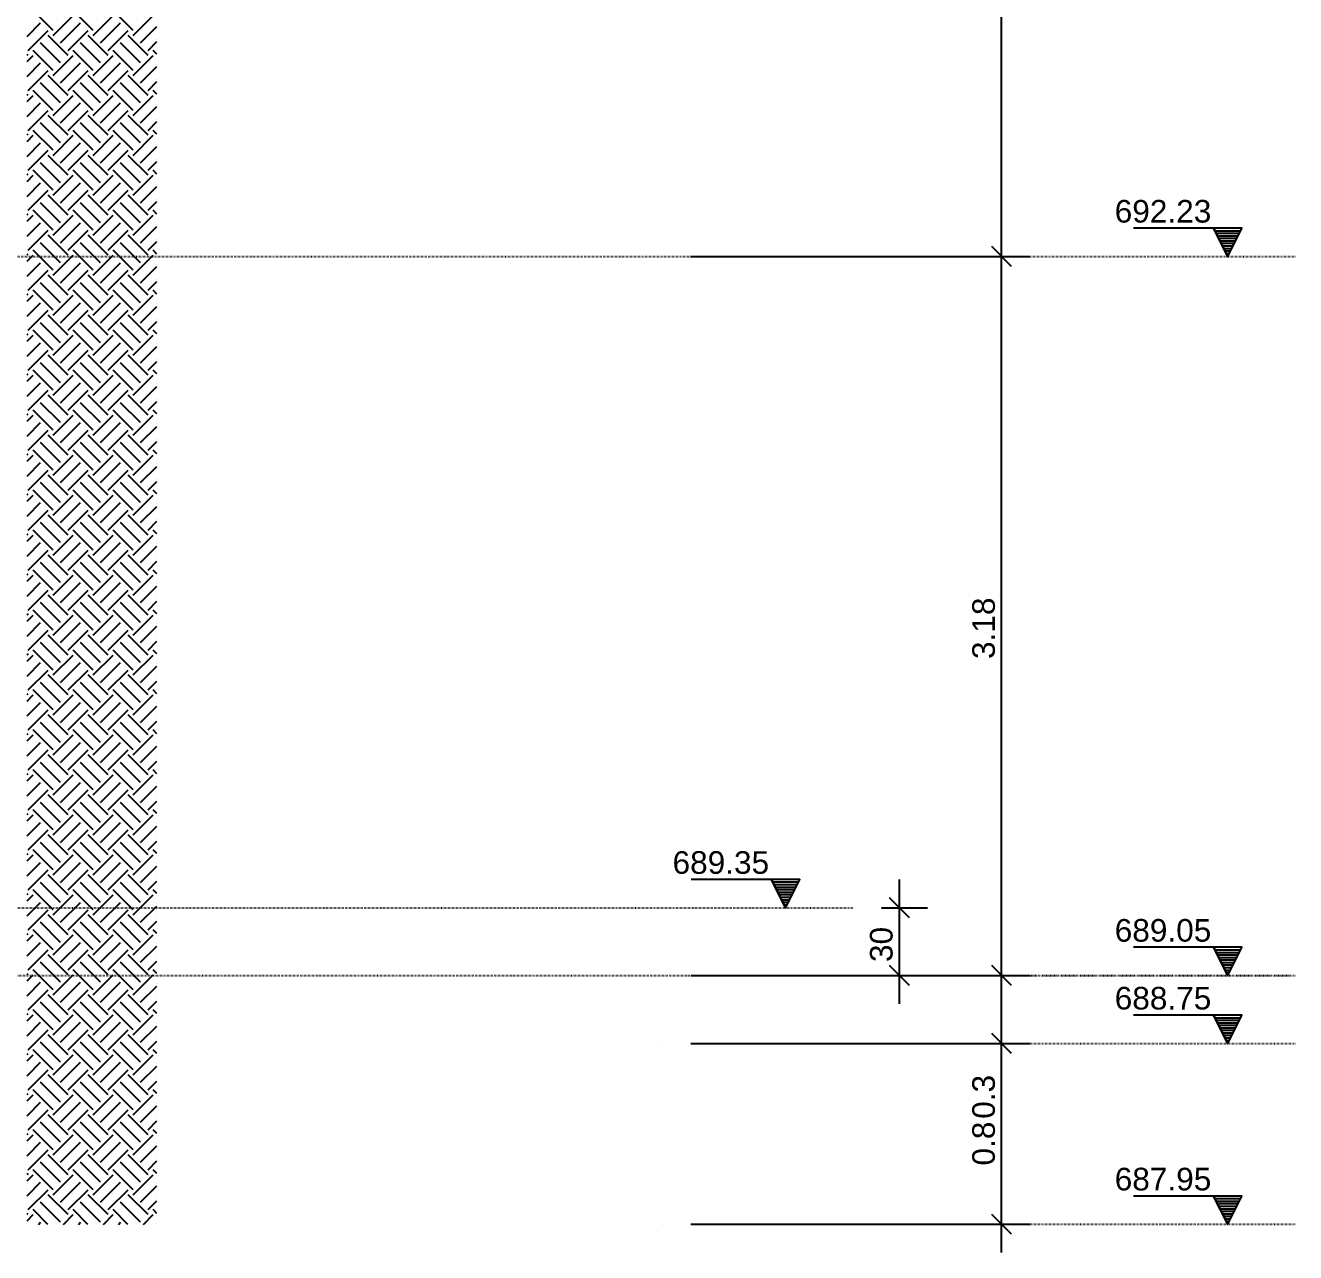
# Model space of a CAD drawing. Extents: x 37185 to 43130, y -8131 to -3926.
# Drawn here: x 42175.4 to 42549.9, y -6343.4 to -5981.6 of the extents above; entities that cross this region are included whole.
import ezdxf

# ---------------------------------------------------------------- set-up
doc = ezdxf.new("R2010")
doc.units = 0
doc.header["$MEASUREMENT"] = 0
doc.linetypes.add('ESTILO_TQS_0002', pattern=[0.4, 0.1, -0.3])
for name, color, linetype in [('36', 253, 'CONTINUOUS'), ('47', 15, 'CONTINUOUS'), ('67', 7, 'CONTINUOUS'), ('75', 9, 'CONTINUOUS'), ('79', 12, 'CONTINUOUS')]:
    doc.layers.add(name, color=color, linetype=linetype)
doc.styles.add('TQS_ARIAL', font='arial.ttf')

msp = doc.modelspace()

# ---------------------------------------------------------------- linework, layer by layer
at = {"layer": '36', "linetype": 'Continuous'}
for p, q in [((42534.05, -6326.7), (42502.05, -6326.7)), ((42529.88, -6335.03), (42525.71, -6326.7)), ((42526.09, -6327.44), (42533.68, -6327.44)), ((42526.46, -6328.19), (42533.3, -6328.19)), ((42526.83, -6328.93), (42532.93, -6328.93)), ((42529.88, -6335.03), (42534.05, -6326.7)), ((42527.2, -6329.67), (42532.56, -6329.67)), ((42527.57, -6330.42), (42532.19, -6330.42)), ((42527.94, -6331.16), (42531.82, -6331.16)), ((42528.31, -6331.9), (42531.45, -6331.9)), ((42528.69, -6332.65), (42531.07, -6332.65)), ((42529.06, -6333.39), (42530.7, -6333.39)), ((42529.43, -6334.13), (42530.33, -6334.13))]:
    msp.add_line(p, q, dxfattribs=at)
at = {"layer": '47', "linetype": 'Continuous'}
for p, q in [((42183.53, -5983.05), (42177.64, -5977.16)), ((42195.32, -5983.05), (42189.43, -5977.16)), ((42207.1, -5983.05), (42201.21, -5977.16)), ((42175.86, -5984.82), (42179.85, -5980.84)), ((42183.53, -5984.52), (42189.43, -5978.63)), ((42185.74, -5986.73), (42191.64, -5980.84)), ((42195.32, -5984.52), (42201.21, -5978.63)), ((42197.53, -5986.73), (42203.42, -5980.84)), ((42207.1, -5984.52), (42213, -5978.63)), ((42176.17, -5988.94), (42182.06, -5983.05)), ((42187.95, -5990.41), (42182.06, -5984.52)), ((42187.95, -5988.94), (42193.85, -5983.05)), ((42199.74, -5990.41), (42193.85, -5984.52)), ((42199.74, -5988.94), (42205.63, -5983.05)), ((42211.52, -5990.41), (42205.63, -5984.52)), ((42209.31, -5986.73), (42214.1, -5981.94)), ((42185.74, -5992.62), (42179.85, -5986.73)), ((42197.53, -5992.62), (42191.64, -5986.73)), ((42209.31, -5992.62), (42203.42, -5986.73)), ((42211.52, -5988.94), (42214.1, -5986.36)), ((42214.1, -5985.63), (42214.1, -5985.63)), ((42175.86, -5989.24), (42175.86, -5989.24)), ((42176.17, -5990.41), (42175.86, -5990.11)), ((42175.86, -5992.19), (42177.64, -5990.41)), ((42183.53, -5994.83), (42177.64, -5988.94)), ((42183.53, -5996.31), (42189.43, -5990.41)), ((42195.32, -5994.83), (42189.43, -5988.94)), ((42195.32, -5996.31), (42201.21, -5990.41)), ((42207.1, -5994.83), (42201.21, -5988.94)), ((42207.1, -5996.31), (42213, -5990.41)), ((42214.1, -5990.05), (42213, -5988.94)), ((42175.86, -5996.61), (42179.85, -5992.62)), ((42176.17, -6000.73), (42182.06, -5994.83)), ((42185.74, -5998.52), (42191.64, -5992.62)), ((42187.95, -6000.73), (42193.85, -5994.83)), ((42197.53, -5998.52), (42203.42, -5992.62)), ((42199.74, -6000.73), (42205.63, -5994.83)), ((42209.31, -5998.52), (42214.1, -5993.73)), ((42214.1, -5992.99), (42214.1, -5992.99)), ((42185.74, -6004.41), (42179.85, -5998.52)), ((42187.95, -6002.2), (42182.06, -5996.31)), ((42197.53, -6004.41), (42191.64, -5998.52)), ((42199.74, -6002.2), (42193.85, -5996.31)), ((42209.31, -6004.41), (42203.42, -5998.52)), ((42211.52, -6002.2), (42205.63, -5996.31)), ((42211.52, -6000.73), (42214.1, -5998.15)), ((42214.1, -5997.41), (42214.1, -5997.41)), ((42175.86, -6001.03), (42175.86, -6001.03)), ((42176.17, -6002.2), (42175.86, -6001.9)), ((42175.86, -6003.98), (42177.64, -6002.2)), ((42183.53, -6006.62), (42177.64, -6000.73)), ((42183.53, -6008.09), (42189.43, -6002.2)), ((42195.32, -6006.62), (42189.43, -6000.73)), ((42195.32, -6008.09), (42201.21, -6002.2)), ((42207.1, -6006.62), (42201.21, -6000.73)), ((42207.1, -6008.09), (42213, -6002.2)), ((42214.1, -6001.83), (42213, -6000.73)), ((42175.86, -6008.39), (42179.85, -6004.41)), ((42176.17, -6012.51), (42182.06, -6006.62)), ((42185.74, -6010.3), (42191.64, -6004.41)), ((42187.95, -6012.51), (42193.85, -6006.62)), ((42197.53, -6010.3), (42203.42, -6004.41)), ((42199.74, -6012.51), (42205.63, -6006.62)), ((42209.31, -6010.3), (42214.1, -6005.51)), ((42214.1, -6004.78), (42214.1, -6004.78)), ((42185.74, -6016.19), (42179.85, -6010.3)), ((42187.95, -6013.98), (42182.06, -6008.09)), ((42197.53, -6016.19), (42191.64, -6010.3)), ((42199.74, -6013.98), (42193.85, -6008.09)), ((42209.31, -6016.19), (42203.42, -6010.3)), ((42211.52, -6013.98), (42205.63, -6008.09)), ((42211.52, -6012.51), (42214.1, -6009.93)), ((42214.1, -6009.2), (42214.1, -6009.2)), ((42175.86, -6012.81), (42175.86, -6012.81)), ((42176.17, -6013.98), (42175.86, -6013.68)), ((42175.86, -6015.76), (42177.64, -6013.98)), ((42183.53, -6018.4), (42177.64, -6012.51)), ((42183.53, -6019.88), (42189.43, -6013.98)), ((42195.32, -6018.4), (42189.43, -6012.51)), ((42195.32, -6019.88), (42201.21, -6013.98)), ((42207.1, -6018.4), (42201.21, -6012.51)), ((42207.1, -6019.88), (42213, -6013.98)), ((42214.1, -6013.62), (42213, -6012.51)), ((42175.86, -6020.18), (42179.85, -6016.19)), ((42176.17, -6024.3), (42182.06, -6018.4)), ((42185.74, -6022.09), (42191.64, -6016.19)), ((42187.95, -6024.3), (42193.85, -6018.4)), ((42197.53, -6022.09), (42203.42, -6016.19)), ((42199.74, -6024.3), (42205.63, -6018.4)), ((42209.31, -6022.09), (42214.1, -6017.3)), ((42214.1, -6016.56), (42214.1, -6016.56)), ((42185.74, -6027.98), (42179.85, -6022.09)), ((42187.95, -6025.77), (42182.06, -6019.88)), ((42197.53, -6027.98), (42191.64, -6022.09)), ((42199.74, -6025.77), (42193.85, -6019.88)), ((42209.31, -6027.98), (42203.42, -6022.09)), ((42211.52, -6025.77), (42205.63, -6019.88)), ((42211.52, -6024.3), (42214.1, -6021.72)), ((42214.1, -6020.98), (42214.1, -6020.98)), ((42175.86, -6024.6), (42175.86, -6024.6)), ((42176.17, -6025.77), (42175.86, -6025.47)), ((42175.86, -6027.55), (42177.64, -6025.77)), ((42183.53, -6030.19), (42177.64, -6024.3)), ((42183.53, -6031.66), (42189.43, -6025.77)), ((42195.32, -6030.19), (42189.43, -6024.3)), ((42195.32, -6031.66), (42201.21, -6025.77)), ((42207.1, -6030.19), (42201.21, -6024.3)), ((42207.1, -6031.66), (42213, -6025.77)), ((42214.1, -6025.4), (42213, -6024.3)), ((42175.86, -6031.97), (42179.85, -6027.98)), ((42185.74, -6033.87), (42191.64, -6027.98)), ((42197.53, -6033.87), (42203.42, -6027.98)), ((42209.31, -6033.87), (42214.1, -6029.08)), ((42214.1, -6028.35), (42214.1, -6028.35)), ((42176.17, -6036.08), (42182.06, -6030.19)), ((42187.95, -6037.55), (42182.06, -6031.66)), ((42187.95, -6036.08), (42193.85, -6030.19)), ((42199.74, -6037.55), (42193.85, -6031.66)), ((42199.74, -6036.08), (42205.63, -6030.19)), ((42211.52, -6037.55), (42205.63, -6031.66)), ((42214.1, -6032.77), (42214.1, -6032.77)), ((42175.86, -6036.38), (42175.86, -6036.38)), ((42183.53, -6041.97), (42177.64, -6036.08)), ((42185.74, -6039.76), (42179.85, -6033.87)), ((42195.32, -6041.97), (42189.43, -6036.08)), ((42197.53, -6039.76), (42191.64, -6033.87)), ((42207.1, -6041.97), (42201.21, -6036.08)), ((42209.31, -6039.76), (42203.42, -6033.87)), ((42211.52, -6036.08), (42214.1, -6033.5)), ((42214.1, -6037.19), (42213, -6036.08)), ((42176.17, -6037.55), (42175.86, -6037.25)), ((42175.86, -6039.33), (42177.64, -6037.55)), ((42175.86, -6043.75), (42179.85, -6039.76)), ((42183.53, -6043.45), (42189.43, -6037.55)), ((42185.74, -6045.66), (42191.64, -6039.76)), ((42195.32, -6043.45), (42201.21, -6037.55)), ((42197.53, -6045.66), (42203.42, -6039.76)), ((42207.1, -6043.45), (42213, -6037.55)), ((42209.31, -6045.66), (42214.1, -6040.87)), ((42214.1, -6040.13), (42214.1, -6040.13)), ((42176.17, -6047.87), (42182.06, -6041.97)), ((42187.95, -6049.34), (42182.06, -6043.45)), ((42187.95, -6047.87), (42193.85, -6041.97)), ((42199.74, -6049.34), (42193.85, -6043.45)), ((42199.74, -6047.87), (42205.63, -6041.97)), ((42211.52, -6049.34), (42205.63, -6043.45)), ((42214.1, -6044.55), (42214.1, -6044.55)), ((42175.86, -6048.17), (42175.86, -6048.17)), ((42183.53, -6053.76), (42177.64, -6047.87)), ((42185.74, -6051.55), (42179.85, -6045.66)), ((42195.32, -6053.76), (42189.43, -6047.87)), ((42197.53, -6051.55), (42191.64, -6045.66)), ((42207.1, -6053.76), (42201.21, -6047.87)), ((42209.31, -6051.55), (42203.42, -6045.66)), ((42211.52, -6047.87), (42214.1, -6045.29)), ((42214.1, -6048.97), (42213, -6047.87)), ((42176.17, -6049.34), (42175.86, -6049.04)), ((42175.86, -6051.12), (42177.64, -6049.34)), ((42175.86, -6055.54), (42179.85, -6051.55)), ((42183.53, -6055.23), (42189.43, -6049.34)), ((42185.74, -6057.44), (42191.64, -6051.55)), ((42195.32, -6055.23), (42201.21, -6049.34)), ((42197.53, -6057.44), (42203.42, -6051.55)), ((42207.1, -6055.23), (42213, -6049.34)), ((42214.1, -6051.92), (42214.1, -6051.92)), ((42176.17, -6059.65), (42182.06, -6053.76)), ((42187.95, -6061.12), (42182.06, -6055.23)), ((42187.95, -6059.65), (42193.85, -6053.76)), ((42199.74, -6061.12), (42193.85, -6055.23)), ((42199.74, -6059.65), (42205.63, -6053.76)), ((42211.52, -6061.12), (42205.63, -6055.23)), ((42209.31, -6057.44), (42214.1, -6052.65)), ((42183.53, -6065.54), (42177.64, -6059.65)), ((42185.74, -6063.33), (42179.85, -6057.44)), ((42195.32, -6065.54), (42189.43, -6059.65)), ((42197.53, -6063.33), (42191.64, -6057.44)), ((42207.1, -6065.54), (42201.21, -6059.65)), ((42209.31, -6063.33), (42203.42, -6057.44)), ((42211.52, -6059.65), (42214.1, -6057.07)), ((42214.1, -6060.76), (42213, -6059.65)), ((42214.1, -6056.34), (42214.1, -6056.34)), ((42175.86, -6059.95), (42175.86, -6059.95)), ((42176.17, -6061.12), (42175.86, -6060.82)), ((42175.86, -6062.9), (42177.64, -6061.12)), ((42175.86, -6067.32), (42179.85, -6063.33)), ((42183.53, -6067.02), (42189.43, -6061.12)), ((42185.74, -6069.23), (42191.64, -6063.33)), ((42195.32, -6067.02), (42201.21, -6061.12)), ((42197.53, -6069.23), (42203.42, -6063.33)), ((42207.1, -6067.02), (42213, -6061.12)), ((42176.17, -6071.44), (42182.06, -6065.54)), ((42187.95, -6072.91), (42182.06, -6067.02)), ((42187.95, -6071.44), (42193.85, -6065.54)), ((42199.74, -6072.91), (42193.85, -6067.02)), ((42199.74, -6071.44), (42205.63, -6065.54)), ((42211.52, -6072.91), (42205.63, -6067.02)), ((42209.31, -6069.23), (42214.1, -6064.44)), ((42214.1, -6063.7), (42214.1, -6063.7)), ((42185.74, -6075.12), (42179.85, -6069.23)), ((42197.53, -6075.12), (42191.64, -6069.23)), ((42209.31, -6075.12), (42203.42, -6069.23)), ((42211.52, -6071.44), (42214.1, -6068.86)), ((42214.1, -6068.12), (42214.1, -6068.12)), ((42175.86, -6071.74), (42175.86, -6071.74)), ((42176.17, -6072.91), (42175.86, -6072.61)), ((42175.86, -6074.69), (42177.64, -6072.91)), ((42183.53, -6077.33), (42177.64, -6071.44)), ((42183.53, -6078.8), (42189.43, -6072.91)), ((42195.32, -6077.33), (42189.43, -6071.44)), ((42195.32, -6078.8), (42201.21, -6072.91)), ((42207.1, -6077.33), (42201.21, -6071.44)), ((42207.1, -6078.8), (42213, -6072.91)), ((42214.1, -6072.54), (42213, -6071.44)), ((42175.86, -6079.11), (42179.85, -6075.12)), ((42176.17, -6083.22), (42182.06, -6077.33)), ((42185.74, -6081.01), (42191.64, -6075.12)), ((42187.95, -6083.22), (42193.85, -6077.33)), ((42197.53, -6081.01), (42203.42, -6075.12)), ((42199.74, -6083.22), (42205.63, -6077.33)), ((42209.31, -6081.01), (42214.1, -6076.22)), ((42214.1, -6075.49), (42214.1, -6075.49)), ((42185.74, -6086.9), (42179.85, -6081.01)), ((42187.95, -6084.69), (42182.06, -6078.8)), ((42197.53, -6086.9), (42191.64, -6081.01)), ((42199.74, -6084.69), (42193.85, -6078.8)), ((42209.31, -6086.9), (42203.42, -6081.01)), ((42211.52, -6084.69), (42205.63, -6078.8)), ((42211.52, -6083.22), (42214.1, -6080.64)), ((42214.1, -6079.91), (42214.1, -6079.91)), ((42175.86, -6083.53), (42175.86, -6083.53)), ((42176.17, -6084.69), (42175.86, -6084.39)), ((42175.86, -6086.47), (42177.64, -6084.69)), ((42183.53, -6089.11), (42177.64, -6083.22)), ((42183.53, -6090.59), (42189.43, -6084.69)), ((42195.32, -6089.11), (42189.43, -6083.22)), ((42195.32, -6090.59), (42201.21, -6084.69)), ((42207.1, -6089.11), (42201.21, -6083.22)), ((42207.1, -6090.59), (42213, -6084.69)), ((42214.1, -6084.33), (42213, -6083.22)), ((42175.86, -6090.89), (42179.85, -6086.9)), ((42176.17, -6095.01), (42182.06, -6089.11)), ((42185.74, -6092.8), (42191.64, -6086.9)), ((42187.95, -6095.01), (42193.85, -6089.11)), ((42197.53, -6092.8), (42203.42, -6086.9)), ((42199.74, -6095.01), (42205.63, -6089.11)), ((42209.31, -6092.8), (42214.1, -6088.01)), ((42214.1, -6087.27), (42214.1, -6087.27)), ((42185.74, -6098.69), (42179.85, -6092.8)), ((42187.95, -6096.48), (42182.06, -6090.59)), ((42197.53, -6098.69), (42191.64, -6092.8)), ((42199.74, -6096.48), (42193.85, -6090.59)), ((42209.31, -6098.69), (42203.42, -6092.8)), ((42211.52, -6096.48), (42205.63, -6090.59)), ((42211.52, -6095.01), (42214.1, -6092.43)), ((42214.1, -6091.69), (42214.1, -6091.69)), ((42175.86, -6095.31), (42175.86, -6095.31)), ((42176.17, -6096.48), (42175.86, -6096.18)), ((42175.86, -6098.26), (42177.64, -6096.48)), ((42183.53, -6100.9), (42177.64, -6095.01)), ((42183.53, -6102.37), (42189.43, -6096.48)), ((42195.32, -6100.9), (42189.43, -6095.01)), ((42195.32, -6102.37), (42201.21, -6096.48)), ((42207.1, -6100.9), (42201.21, -6095.01)), ((42207.1, -6102.37), (42213, -6096.48)), ((42214.1, -6096.11), (42213, -6095.01)), ((42175.86, -6102.68), (42179.85, -6098.69)), ((42185.74, -6104.58), (42191.64, -6098.69)), ((42197.53, -6104.58), (42203.42, -6098.69)), ((42209.31, -6104.58), (42214.1, -6099.79)), ((42214.1, -6099.06), (42214.1, -6099.06)), ((42176.17, -6106.79), (42182.06, -6100.9)), ((42185.74, -6110.47), (42179.85, -6104.58)), ((42187.95, -6108.26), (42182.06, -6102.37)), ((42187.95, -6106.79), (42193.85, -6100.9)), ((42197.53, -6110.47), (42191.64, -6104.58)), ((42199.74, -6108.26), (42193.85, -6102.37)), ((42199.74, -6106.79), (42205.63, -6100.9)), ((42209.31, -6110.47), (42203.42, -6104.58)), ((42211.52, -6108.26), (42205.63, -6102.37)), ((42211.52, -6106.79), (42214.1, -6104.21)), ((42214.1, -6103.48), (42214.1, -6103.48)), ((42175.86, -6107.1), (42175.86, -6107.1)), ((42176.17, -6108.26), (42175.86, -6107.96)), ((42175.86, -6110.04), (42177.64, -6108.26)), ((42183.53, -6112.68), (42177.64, -6106.79)), ((42183.53, -6114.16), (42189.43, -6108.26)), ((42195.32, -6112.68), (42189.43, -6106.79)), ((42195.32, -6114.16), (42201.21, -6108.26)), ((42207.1, -6112.68), (42201.21, -6106.79)), ((42207.1, -6114.16), (42213, -6108.26)), ((42214.1, -6107.9), (42213, -6106.79)), ((42175.86, -6114.46), (42179.85, -6110.47)), ((42185.74, -6116.37), (42191.64, -6110.47)), ((42197.53, -6116.37), (42203.42, -6110.47)), ((42209.31, -6116.37), (42214.1, -6111.58)), ((42214.1, -6110.84), (42214.1, -6110.84)), ((42176.17, -6118.58), (42182.06, -6112.68)), ((42187.95, -6120.05), (42182.06, -6114.16)), ((42187.95, -6118.58), (42193.85, -6112.68)), ((42199.74, -6120.05), (42193.85, -6114.16)), ((42199.74, -6118.58), (42205.63, -6112.68)), ((42211.52, -6120.05), (42205.63, -6114.16)), ((42214.1, -6115.26), (42214.1, -6115.26)), ((42175.86, -6118.88), (42175.86, -6118.88)), ((42183.53, -6124.47), (42177.64, -6118.58)), ((42185.74, -6122.26), (42179.85, -6116.37)), ((42195.32, -6124.47), (42189.43, -6118.58)), ((42197.53, -6122.26), (42191.64, -6116.37)), ((42207.1, -6124.47), (42201.21, -6118.58)), ((42209.31, -6122.26), (42203.42, -6116.37)), ((42211.52, -6118.58), (42214.1, -6116)), ((42214.1, -6119.68), (42213, -6118.58)), ((42176.17, -6120.05), (42175.86, -6119.75)), ((42175.86, -6121.83), (42177.64, -6120.05)), ((42175.86, -6126.25), (42179.85, -6122.26)), ((42183.53, -6125.94), (42189.43, -6120.05)), ((42185.74, -6128.15), (42191.64, -6122.26)), ((42195.32, -6125.94), (42201.21, -6120.05)), ((42197.53, -6128.15), (42203.42, -6122.26)), ((42207.1, -6125.94), (42213, -6120.05)), ((42214.1, -6122.63), (42214.1, -6122.63)), ((42176.17, -6130.36), (42182.06, -6124.47)), ((42187.95, -6131.84), (42182.06, -6125.94)), ((42187.95, -6130.36), (42193.85, -6124.47)), ((42199.74, -6131.84), (42193.85, -6125.94)), ((42199.74, -6130.36), (42205.63, -6124.47)), ((42211.52, -6131.84), (42205.63, -6125.94)), ((42209.31, -6128.15), (42214.1, -6123.36)), ((42214.1, -6127.05), (42214.1, -6127.05)), ((42175.86, -6130.67), (42175.86, -6130.67)), ((42183.53, -6136.25), (42177.64, -6130.36)), ((42185.74, -6134.04), (42179.85, -6128.15)), ((42195.32, -6136.25), (42189.43, -6130.36)), ((42197.53, -6134.04), (42191.64, -6128.15)), ((42207.1, -6136.25), (42201.21, -6130.36)), ((42209.31, -6134.04), (42203.42, -6128.15)), ((42211.52, -6130.36), (42214.1, -6127.78)), ((42214.1, -6131.47), (42213, -6130.36)), ((42176.17, -6131.84), (42175.86, -6131.53)), ((42175.86, -6133.61), (42177.64, -6131.84)), ((42175.86, -6138.03), (42179.85, -6134.04)), ((42183.53, -6137.73), (42189.43, -6131.84)), ((42185.74, -6139.94), (42191.64, -6134.04)), ((42195.32, -6137.73), (42201.21, -6131.84)), ((42197.53, -6139.94), (42203.42, -6134.04)), ((42207.1, -6137.73), (42213, -6131.84)), ((42214.1, -6134.41), (42214.1, -6134.41)), ((42176.17, -6142.15), (42182.06, -6136.25)), ((42187.95, -6143.62), (42182.06, -6137.73)), ((42187.95, -6142.15), (42193.85, -6136.25)), ((42199.74, -6143.62), (42193.85, -6137.73)), ((42199.74, -6142.15), (42205.63, -6136.25)), ((42211.52, -6143.62), (42205.63, -6137.73)), ((42209.31, -6139.94), (42214.1, -6135.15)), ((42185.74, -6145.83), (42179.85, -6139.94)), ((42197.53, -6145.83), (42191.64, -6139.94)), ((42209.31, -6145.83), (42203.42, -6139.94)), ((42211.52, -6142.15), (42214.1, -6139.57)), ((42214.1, -6138.83), (42214.1, -6138.83)), ((42175.86, -6142.45), (42175.86, -6142.45)), ((42176.17, -6143.62), (42175.86, -6143.32)), ((42175.86, -6145.4), (42177.64, -6143.62)), ((42183.53, -6148.04), (42177.64, -6142.15)), ((42183.53, -6149.51), (42189.43, -6143.62)), ((42195.32, -6148.04), (42189.43, -6142.15)), ((42195.32, -6149.51), (42201.21, -6143.62)), ((42207.1, -6148.04), (42201.21, -6142.15)), ((42207.1, -6149.51), (42213, -6143.62)), ((42214.1, -6143.25), (42213, -6142.15)), ((42175.86, -6149.82), (42179.85, -6145.83)), ((42176.17, -6153.93), (42182.06, -6148.04)), ((42187.95, -6155.41), (42182.06, -6149.51)), ((42185.74, -6151.72), (42191.64, -6145.83)), ((42187.95, -6153.93), (42193.85, -6148.04)), ((42199.74, -6155.41), (42193.85, -6149.51)), ((42197.53, -6151.72), (42203.42, -6145.83)), ((42199.74, -6153.93), (42205.63, -6148.04)), ((42211.52, -6155.41), (42205.63, -6149.51)), ((42209.31, -6151.72), (42214.1, -6146.93)), ((42214.1, -6146.2), (42214.1, -6146.2)), ((42185.74, -6157.61), (42179.85, -6151.72)), ((42197.53, -6157.61), (42191.64, -6151.72)), ((42209.31, -6157.61), (42203.42, -6151.72)), ((42211.52, -6153.93), (42214.1, -6151.35)), ((42214.1, -6150.62), (42214.1, -6150.62)), ((42175.86, -6154.24), (42175.86, -6154.24)), ((42176.17, -6155.41), (42175.86, -6155.1)), ((42175.86, -6157.18), (42177.64, -6155.41)), ((42183.53, -6159.82), (42177.64, -6153.93)), ((42183.53, -6161.3), (42189.43, -6155.41)), ((42195.32, -6159.82), (42189.43, -6153.93)), ((42195.32, -6161.3), (42201.21, -6155.41)), ((42207.1, -6159.82), (42201.21, -6153.93)), ((42207.1, -6161.3), (42213, -6155.41)), ((42214.1, -6155.04), (42213, -6153.93)), ((42175.86, -6161.6), (42179.85, -6157.61)), ((42176.17, -6165.72), (42182.06, -6159.82)), ((42185.74, -6163.51), (42191.64, -6157.61)), ((42187.95, -6165.72), (42193.85, -6159.82)), ((42197.53, -6163.51), (42203.42, -6157.61)), ((42199.74, -6165.72), (42205.63, -6159.82)), ((42209.31, -6163.51), (42214.1, -6158.72)), ((42214.1, -6157.98), (42214.1, -6157.98)), ((42185.74, -6169.4), (42179.85, -6163.51)), ((42187.95, -6167.19), (42182.06, -6161.3)), ((42197.53, -6169.4), (42191.64, -6163.51)), ((42199.74, -6167.19), (42193.85, -6161.3)), ((42209.31, -6169.4), (42203.42, -6163.51)), ((42211.52, -6167.19), (42205.63, -6161.3)), ((42211.52, -6165.72), (42214.1, -6163.14)), ((42214.1, -6162.4), (42214.1, -6162.4)), ((42175.86, -6166.02), (42175.86, -6166.02)), ((42176.17, -6167.19), (42175.86, -6166.89)), ((42175.86, -6168.97), (42177.64, -6167.19)), ((42183.53, -6171.61), (42177.64, -6165.72)), ((42183.53, -6173.08), (42189.43, -6167.19)), ((42195.32, -6171.61), (42189.43, -6165.72)), ((42195.32, -6173.08), (42201.21, -6167.19)), ((42207.1, -6171.61), (42201.21, -6165.72)), ((42207.1, -6173.08), (42213, -6167.19)), ((42214.1, -6166.82), (42213, -6165.72)), ((42175.86, -6173.39), (42179.85, -6169.4)), ((42176.17, -6177.5), (42182.06, -6171.61)), ((42185.74, -6175.29), (42191.64, -6169.4)), ((42187.95, -6177.5), (42193.85, -6171.61)), ((42197.53, -6175.29), (42203.42, -6169.4)), ((42199.74, -6177.5), (42205.63, -6171.61)), ((42209.31, -6175.29), (42214.1, -6170.5)), ((42214.1, -6169.77), (42214.1, -6169.77)), ((42185.74, -6181.19), (42179.85, -6175.29)), ((42187.95, -6178.98), (42182.06, -6173.08)), ((42197.53, -6181.19), (42191.64, -6175.29)), ((42199.74, -6178.98), (42193.85, -6173.08)), ((42209.31, -6181.19), (42203.42, -6175.29)), ((42211.52, -6178.98), (42205.63, -6173.08)), ((42211.52, -6177.5), (42214.1, -6174.92)), ((42214.1, -6174.19), (42214.1, -6174.19)), ((42175.86, -6177.81), (42175.86, -6177.81)), ((42176.17, -6178.98), (42175.86, -6178.67)), ((42175.86, -6180.75), (42177.64, -6178.98)), ((42183.53, -6183.39), (42177.64, -6177.5)), ((42183.53, -6184.87), (42189.43, -6178.98)), ((42195.32, -6183.39), (42189.43, -6177.5)), ((42195.32, -6184.87), (42201.21, -6178.98)), ((42207.1, -6183.39), (42201.21, -6177.5)), ((42207.1, -6184.87), (42213, -6178.98)), ((42214.1, -6178.61), (42213, -6177.5)), ((42175.86, -6185.17), (42179.85, -6181.19)), ((42185.74, -6187.08), (42191.64, -6181.19)), ((42197.53, -6187.08), (42203.42, -6181.19)), ((42209.31, -6187.08), (42214.1, -6182.29)), ((42214.1, -6181.55), (42214.1, -6181.55)), ((42176.17, -6189.29), (42182.06, -6183.39)), ((42187.95, -6190.76), (42182.06, -6184.87)), ((42187.95, -6189.29), (42193.85, -6183.39)), ((42199.74, -6190.76), (42193.85, -6184.87)), ((42199.74, -6189.29), (42205.63, -6183.39)), ((42211.52, -6190.76), (42205.63, -6184.87)), ((42211.52, -6189.29), (42214.1, -6186.71)), ((42214.1, -6185.97), (42214.1, -6185.97)), ((42175.86, -6189.59), (42175.86, -6189.59)), ((42176.17, -6190.76), (42175.86, -6190.46)), ((42175.86, -6192.54), (42177.64, -6190.76)), ((42183.53, -6195.18), (42177.64, -6189.29)), ((42185.74, -6192.97), (42179.85, -6187.08)), ((42183.53, -6196.65), (42189.43, -6190.76)), ((42195.32, -6195.18), (42189.43, -6189.29)), ((42197.53, -6192.97), (42191.64, -6187.08)), ((42195.32, -6196.65), (42201.21, -6190.76)), ((42207.1, -6195.18), (42201.21, -6189.29)), ((42209.31, -6192.97), (42203.42, -6187.08)), ((42207.1, -6196.65), (42213, -6190.76)), ((42214.1, -6190.39), (42213, -6189.29)), ((42175.86, -6196.96), (42179.85, -6192.97)), ((42185.74, -6198.86), (42191.64, -6192.97)), ((42197.53, -6198.86), (42203.42, -6192.97)), ((42209.31, -6198.86), (42214.1, -6194.07)), ((42214.1, -6193.34), (42214.1, -6193.34)), ((42176.17, -6201.07), (42182.06, -6195.18)), ((42187.95, -6202.55), (42182.06, -6196.65)), ((42187.95, -6201.07), (42193.85, -6195.18)), ((42199.74, -6202.55), (42193.85, -6196.65)), ((42199.74, -6201.07), (42205.63, -6195.18)), ((42211.52, -6202.55), (42205.63, -6196.65)), ((42214.1, -6197.76), (42214.1, -6197.76)), ((42175.86, -6201.38), (42175.86, -6201.38)), ((42183.53, -6206.97), (42177.64, -6201.07)), ((42185.74, -6204.76), (42179.85, -6198.86)), ((42195.32, -6206.97), (42189.43, -6201.07)), ((42197.53, -6204.76), (42191.64, -6198.86)), ((42207.1, -6206.97), (42201.21, -6201.07)), ((42209.31, -6204.76), (42203.42, -6198.86)), ((42211.52, -6201.07), (42214.1, -6198.49)), ((42214.1, -6202.18), (42213, -6201.07)), ((42176.17, -6202.55), (42175.86, -6202.24)), ((42175.86, -6204.32), (42177.64, -6202.55)), ((42175.86, -6208.74), (42179.85, -6204.76)), ((42183.53, -6208.44), (42189.43, -6202.55)), ((42185.74, -6210.65), (42191.64, -6204.76)), ((42195.32, -6208.44), (42201.21, -6202.55)), ((42197.53, -6210.65), (42203.42, -6204.76)), ((42207.1, -6208.44), (42213, -6202.55)), ((42214.1, -6205.12), (42214.1, -6205.12)), ((42176.17, -6212.86), (42182.06, -6206.97)), ((42187.95, -6214.33), (42182.06, -6208.44)), ((42187.95, -6212.86), (42193.85, -6206.97)), ((42199.74, -6214.33), (42193.85, -6208.44)), ((42199.74, -6212.86), (42205.63, -6206.97)), ((42211.52, -6214.33), (42205.63, -6208.44)), ((42209.31, -6210.65), (42214.1, -6205.86)), ((42175.86, -6213.16), (42175.86, -6213.16)), ((42183.53, -6218.75), (42177.64, -6212.86)), ((42185.74, -6216.54), (42179.85, -6210.65)), ((42195.32, -6218.75), (42189.43, -6212.86)), ((42197.53, -6216.54), (42191.64, -6210.65)), ((42207.1, -6218.75), (42201.21, -6212.86)), ((42209.31, -6216.54), (42203.42, -6210.65)), ((42211.52, -6212.86), (42214.1, -6210.28)), ((42214.1, -6213.96), (42213, -6212.86)), ((42214.1, -6209.54), (42214.1, -6209.54)), ((42176.17, -6214.33), (42175.86, -6214.03)), ((42175.86, -6216.11), (42177.64, -6214.33)), ((42175.86, -6220.53), (42179.85, -6216.54)), ((42183.53, -6220.22), (42189.43, -6214.33)), ((42185.74, -6222.43), (42191.64, -6216.54)), ((42195.32, -6220.22), (42201.21, -6214.33)), ((42197.53, -6222.43), (42203.42, -6216.54)), ((42207.1, -6220.22), (42213, -6214.33)), ((42214.1, -6216.91), (42214.1, -6216.91)), ((42176.17, -6224.64), (42182.06, -6218.75)), ((42187.95, -6226.12), (42182.06, -6220.22)), ((42187.95, -6224.64), (42193.85, -6218.75)), ((42199.74, -6226.12), (42193.85, -6220.22)), ((42199.74, -6224.64), (42205.63, -6218.75)), ((42211.52, -6226.12), (42205.63, -6220.22)), ((42209.31, -6222.43), (42214.1, -6217.65)), ((42185.74, -6228.33), (42179.85, -6222.43)), ((42197.53, -6228.33), (42191.64, -6222.43)), ((42209.31, -6228.33), (42203.42, -6222.43)), ((42211.52, -6224.64), (42214.1, -6222.06)), ((42214.1, -6221.33), (42214.1, -6221.33)), ((42175.86, -6224.95), (42175.86, -6224.95)), ((42176.17, -6226.12), (42175.86, -6225.81)), ((42175.86, -6227.89), (42177.64, -6226.12)), ((42183.53, -6230.54), (42177.64, -6224.64)), ((42183.53, -6232.01), (42189.43, -6226.12)), ((42195.32, -6230.54), (42189.43, -6224.64)), ((42195.32, -6232.01), (42201.21, -6226.12)), ((42207.1, -6230.54), (42201.21, -6224.64)), ((42207.1, -6232.01), (42213, -6226.12)), ((42214.1, -6225.75), (42213, -6224.64)), ((42175.86, -6232.31), (42179.85, -6228.33)), ((42176.17, -6236.43), (42182.06, -6230.54)), ((42185.74, -6234.22), (42191.64, -6228.33)), ((42187.95, -6236.43), (42193.85, -6230.54)), ((42197.53, -6234.22), (42203.42, -6228.33)), ((42199.74, -6236.43), (42205.63, -6230.54)), ((42209.31, -6234.22), (42214.1, -6229.43)), ((42214.1, -6228.69), (42214.1, -6228.69)), ((42185.74, -6240.11), (42179.85, -6234.22)), ((42187.95, -6237.9), (42182.06, -6232.01)), ((42197.53, -6240.11), (42191.64, -6234.22)), ((42199.74, -6237.9), (42193.85, -6232.01)), ((42209.31, -6240.11), (42203.42, -6234.22)), ((42211.52, -6237.9), (42205.63, -6232.01)), ((42211.52, -6236.43), (42214.1, -6233.85)), ((42214.1, -6233.11), (42214.1, -6233.11)), ((42175.86, -6236.73), (42175.86, -6236.73)), ((42176.17, -6237.9), (42175.86, -6237.6)), ((42175.86, -6239.68), (42177.64, -6237.9)), ((42183.53, -6242.32), (42177.64, -6236.43)), ((42183.53, -6243.79), (42189.43, -6237.9)), ((42195.32, -6242.32), (42189.43, -6236.43)), ((42195.32, -6243.79), (42201.21, -6237.9)), ((42207.1, -6242.32), (42201.21, -6236.43)), ((42207.1, -6243.79), (42213, -6237.9)), ((42214.1, -6237.53), (42213, -6236.43)), ((42175.86, -6244.1), (42179.85, -6240.11)), ((42176.17, -6248.21), (42182.06, -6242.32)), ((42185.74, -6246), (42191.64, -6240.11)), ((42187.95, -6248.21), (42193.85, -6242.32)), ((42197.53, -6246), (42203.42, -6240.11)), ((42199.74, -6248.21), (42205.63, -6242.32)), ((42209.31, -6246), (42214.1, -6241.22)), ((42214.1, -6240.48), (42214.1, -6240.48)), ((42185.74, -6251.9), (42179.85, -6246)), ((42187.95, -6249.69), (42182.06, -6243.79)), ((42197.53, -6251.9), (42191.64, -6246)), ((42199.74, -6249.69), (42193.85, -6243.79)), ((42209.31, -6251.9), (42203.42, -6246)), ((42211.52, -6249.69), (42205.63, -6243.79)), ((42211.52, -6248.21), (42214.1, -6245.63)), ((42214.1, -6244.9), (42214.1, -6244.9)), ((42175.86, -6248.52), (42175.86, -6248.52)), ((42176.17, -6249.69), (42175.86, -6249.38)), ((42175.86, -6251.46), (42177.64, -6249.69)), ((42183.53, -6254.11), (42177.64, -6248.21)), ((42183.53, -6255.58), (42189.43, -6249.69)), ((42195.32, -6254.11), (42189.43, -6248.21)), ((42195.32, -6255.58), (42201.21, -6249.69)), ((42207.1, -6254.11), (42201.21, -6248.21)), ((42207.1, -6255.58), (42213, -6249.69)), ((42214.1, -6249.32), (42213, -6248.21)), ((42175.86, -6255.88), (42179.85, -6251.9)), ((42176.17, -6260), (42182.06, -6254.11)), ((42185.74, -6257.79), (42191.64, -6251.9)), ((42187.95, -6260), (42193.85, -6254.11)), ((42197.53, -6257.79), (42203.42, -6251.9)), ((42199.74, -6260), (42205.63, -6254.11)), ((42209.31, -6257.79), (42214.1, -6253)), ((42214.1, -6252.26), (42214.1, -6252.26)), ((42185.74, -6263.68), (42179.85, -6257.79)), ((42187.95, -6261.47), (42182.06, -6255.58)), ((42197.53, -6263.68), (42191.64, -6257.79)), ((42199.74, -6261.47), (42193.85, -6255.58)), ((42209.31, -6263.68), (42203.42, -6257.79)), ((42211.52, -6261.47), (42205.63, -6255.58)), ((42211.52, -6260), (42214.1, -6257.42)), ((42214.1, -6256.68), (42214.1, -6256.68)), ((42175.86, -6260.3), (42175.86, -6260.3)), ((42176.17, -6261.47), (42175.86, -6261.17)), ((42175.86, -6263.25), (42177.64, -6261.47)), ((42183.53, -6265.89), (42177.64, -6260)), ((42183.53, -6267.36), (42189.43, -6261.47)), ((42195.32, -6265.89), (42189.43, -6260)), ((42195.32, -6267.36), (42201.21, -6261.47)), ((42207.1, -6265.89), (42201.21, -6260)), ((42207.1, -6267.36), (42213, -6261.47)), ((42214.1, -6261.1), (42213, -6260)), ((42175.86, -6267.67), (42179.85, -6263.68)), ((42185.74, -6269.57), (42191.64, -6263.68)), ((42197.53, -6269.57), (42203.42, -6263.68)), ((42209.31, -6269.57), (42214.1, -6264.79)), ((42214.1, -6264.05), (42214.1, -6264.05)), ((42176.17, -6271.78), (42182.06, -6265.89)), ((42187.95, -6273.26), (42182.06, -6267.36)), ((42187.95, -6271.78), (42193.85, -6265.89)), ((42199.74, -6273.26), (42193.85, -6267.36)), ((42199.74, -6271.78), (42205.63, -6265.89)), ((42211.52, -6273.26), (42205.63, -6267.36)), ((42211.52, -6271.78), (42214.1, -6269.2)), ((42214.1, -6268.47), (42214.1, -6268.47)), ((42175.86, -6272.09), (42175.86, -6272.09)), ((42176.17, -6273.26), (42175.86, -6272.95)), ((42183.53, -6277.68), (42177.64, -6271.78)), ((42185.74, -6275.47), (42179.85, -6269.57)), ((42195.32, -6277.68), (42189.43, -6271.78)), ((42197.53, -6275.47), (42191.64, -6269.57)), ((42207.1, -6277.68), (42201.21, -6271.78)), ((42209.31, -6275.47), (42203.42, -6269.57)), ((42214.1, -6272.89), (42213, -6271.78)), ((42175.86, -6275.03), (42177.64, -6273.26)), ((42175.86, -6279.45), (42179.85, -6275.47)), ((42183.53, -6279.15), (42189.43, -6273.26)), ((42185.74, -6281.36), (42191.64, -6275.47)), ((42195.32, -6279.15), (42201.21, -6273.26)), ((42197.53, -6281.36), (42203.42, -6275.47)), ((42207.1, -6279.15), (42213, -6273.26)), ((42209.31, -6281.36), (42214.1, -6276.57)), ((42214.1, -6275.83), (42214.1, -6275.83)), ((42176.17, -6283.57), (42182.06, -6277.68)), ((42187.95, -6285.04), (42182.06, -6279.15)), ((42187.95, -6283.57), (42193.85, -6277.68)), ((42199.74, -6285.04), (42193.85, -6279.15)), ((42199.74, -6283.57), (42205.63, -6277.68)), ((42211.52, -6285.04), (42205.63, -6279.15)), ((42214.1, -6280.25), (42214.1, -6280.25)), ((42175.86, -6283.87), (42175.86, -6283.87)), ((42183.53, -6289.46), (42177.64, -6283.57)), ((42185.74, -6287.25), (42179.85, -6281.36)), ((42195.32, -6289.46), (42189.43, -6283.57)), ((42197.53, -6287.25), (42191.64, -6281.36)), ((42207.1, -6289.46), (42201.21, -6283.57)), ((42209.31, -6287.25), (42203.42, -6281.36)), ((42211.52, -6283.57), (42214.1, -6280.99)), ((42214.1, -6284.67), (42213, -6283.57)), ((42176.17, -6285.04), (42175.86, -6284.74)), ((42175.86, -6286.82), (42177.64, -6285.04)), ((42175.86, -6291.24), (42179.85, -6287.25)), ((42183.53, -6290.93), (42189.43, -6285.04)), ((42185.74, -6293.14), (42191.64, -6287.25)), ((42195.32, -6290.93), (42201.21, -6285.04)), ((42197.53, -6293.14), (42203.42, -6287.25)), ((42207.1, -6290.93), (42213, -6285.04)), ((42214.1, -6287.62), (42214.1, -6287.62)), ((42176.17, -6295.35), (42182.06, -6289.46)), ((42187.95, -6296.83), (42182.06, -6290.93)), ((42187.95, -6295.35), (42193.85, -6289.46)), ((42199.74, -6296.83), (42193.85, -6290.93)), ((42199.74, -6295.35), (42205.63, -6289.46)), ((42211.52, -6296.83), (42205.63, -6290.93)), ((42209.31, -6293.14), (42214.1, -6288.36)), ((42183.53, -6301.25), (42177.64, -6295.35)), ((42185.74, -6299.04), (42179.85, -6293.14)), ((42195.32, -6301.25), (42189.43, -6295.35)), ((42197.53, -6299.04), (42191.64, -6293.14)), ((42207.1, -6301.25), (42201.21, -6295.35)), ((42209.31, -6299.04), (42203.42, -6293.14)), ((42211.52, -6295.35), (42214.1, -6292.78)), ((42214.1, -6296.46), (42213, -6295.35)), ((42214.1, -6292.04), (42214.1, -6292.04)), ((42175.86, -6295.66), (42175.86, -6295.66)), ((42176.17, -6296.83), (42175.86, -6296.52)), ((42175.86, -6298.6), (42177.64, -6296.83)), ((42175.86, -6303.02), (42179.85, -6299.04)), ((42183.53, -6302.72), (42189.43, -6296.83)), ((42185.74, -6304.93), (42191.64, -6299.04)), ((42195.32, -6302.72), (42201.21, -6296.83)), ((42197.53, -6304.93), (42203.42, -6299.04)), ((42207.1, -6302.72), (42213, -6296.83)), ((42176.17, -6307.14), (42182.06, -6301.25)), ((42187.95, -6308.61), (42182.06, -6302.72)), ((42187.95, -6307.14), (42193.85, -6301.25)), ((42199.74, -6308.61), (42193.85, -6302.72)), ((42199.74, -6307.14), (42205.63, -6301.25)), ((42211.52, -6308.61), (42205.63, -6302.72)), ((42209.31, -6304.93), (42214.1, -6300.14)), ((42214.1, -6299.4), (42214.1, -6299.4)), ((42185.74, -6310.82), (42179.85, -6304.93)), ((42197.53, -6310.82), (42191.64, -6304.93)), ((42209.31, -6310.82), (42203.42, -6304.93)), ((42211.52, -6307.14), (42214.1, -6304.56)), ((42214.1, -6303.82), (42214.1, -6303.82)), ((42175.86, -6307.44), (42175.86, -6307.44)), ((42176.17, -6308.61), (42175.86, -6308.31)), ((42175.86, -6310.39), (42177.64, -6308.61)), ((42183.53, -6313.03), (42177.64, -6307.14)), ((42183.53, -6314.5), (42189.43, -6308.61)), ((42195.32, -6313.03), (42189.43, -6307.14)), ((42195.32, -6314.5), (42201.21, -6308.61)), ((42207.1, -6313.03), (42201.21, -6307.14)), ((42207.1, -6314.5), (42213, -6308.61)), ((42214.1, -6308.24), (42213, -6307.14)), ((42175.86, -6314.81), (42179.85, -6310.82)), ((42176.17, -6318.92), (42182.06, -6313.03)), ((42185.74, -6316.71), (42191.64, -6310.82)), ((42187.95, -6318.92), (42193.85, -6313.03)), ((42197.53, -6316.71), (42203.42, -6310.82)), ((42199.74, -6318.92), (42205.63, -6313.03)), ((42209.31, -6316.71), (42214.1, -6311.93)), ((42214.1, -6311.19), (42214.1, -6311.19)), ((42185.74, -6322.61), (42179.85, -6316.71)), ((42187.95, -6320.4), (42182.06, -6314.5)), ((42197.53, -6322.61), (42191.64, -6316.71)), ((42199.74, -6320.4), (42193.85, -6314.5)), ((42209.31, -6322.61), (42203.42, -6316.71)), ((42211.52, -6320.4), (42205.63, -6314.5)), ((42211.52, -6318.92), (42214.1, -6316.35)), ((42214.1, -6315.61), (42214.1, -6315.61)), ((42175.86, -6319.23), (42175.86, -6319.23)), ((42176.17, -6320.4), (42175.86, -6320.09)), ((42175.86, -6322.17), (42177.64, -6320.4)), ((42183.53, -6324.82), (42177.64, -6318.92)), ((42183.53, -6326.29), (42189.43, -6320.4)), ((42195.32, -6324.82), (42189.43, -6318.92)), ((42195.32, -6326.29), (42201.21, -6320.4)), ((42207.1, -6324.82), (42201.21, -6318.92)), ((42207.1, -6326.29), (42213, -6320.4)), ((42214.1, -6320.03), (42213, -6318.92)), ((42175.86, -6326.59), (42179.85, -6322.61)), ((42176.17, -6330.71), (42182.06, -6324.82)), ((42185.74, -6328.5), (42191.64, -6322.61)), ((42187.95, -6330.71), (42193.85, -6324.82)), ((42197.53, -6328.5), (42203.42, -6322.61)), ((42199.74, -6330.71), (42205.63, -6324.82)), ((42209.31, -6328.5), (42214.1, -6323.71)), ((42214.1, -6322.98), (42214.1, -6322.98)), ((42185.74, -6334.39), (42179.85, -6328.5)), ((42187.95, -6332.18), (42182.06, -6326.29)), ((42197.53, -6334.39), (42191.64, -6328.5)), ((42199.74, -6332.18), (42193.85, -6326.29)), ((42209.31, -6334.39), (42203.42, -6328.5)), ((42211.52, -6332.18), (42205.63, -6326.29)), ((42211.52, -6330.71), (42214.1, -6328.13)), ((42214.1, -6327.39), (42214.1, -6327.39)), ((42175.86, -6331.01), (42175.86, -6331.01)), ((42176.17, -6332.18), (42175.86, -6331.88)), ((42175.86, -6333.96), (42177.64, -6332.18)), ((42181.97, -6335.04), (42177.64, -6330.71)), ((42186.57, -6335.04), (42189.43, -6332.18)), ((42193.75, -6335.04), (42189.43, -6330.71)), ((42198.36, -6335.04), (42201.21, -6332.18)), ((42205.54, -6335.04), (42201.21, -6330.71)), ((42210.14, -6335.04), (42213, -6332.18)), ((42214.1, -6331.81), (42213, -6330.71)), ((42179.02, -6335.04), (42179.02, -6335.04)), ((42179.21, -6335.04), (42179.85, -6334.39)), ((42183.63, -6335.04), (42183.63, -6335.04)), ((42186.39, -6335.04), (42186.39, -6335.04)), ((42190.81, -6335.04), (42190.81, -6335.04)), ((42190.99, -6335.04), (42191.64, -6334.39)), ((42195.41, -6335.04), (42195.41, -6335.04)), ((42198.17, -6335.04), (42198.17, -6335.04)), ((42202.59, -6335.04), (42202.59, -6335.04)), ((42202.78, -6335.04), (42203.42, -6334.39)), ((42207.2, -6335.04), (42207.2, -6335.04)), ((42209.96, -6335.04), (42209.96, -6335.04)), ((42214.1, -6334.76), (42214.1, -6334.76))]:
    msp.add_line(p, q, dxfattribs=at)
at = {"layer": '67', "linetype": 'ESTILO_TQS_0002'}
for p, q in [((42118.87, -6049.7), (42549.88, -6049.7)), ((40387.2, -6241.7), (42419.5, -6241.7)), ((40314.73, -6261.7), (42548.59, -6261.7)), ((42463.21, -6261.7), (42549.88, -6261.7)), ((42463.21, -6281.7), (42549.88, -6281.7)), ((42463.21, -6335.03), (42549.88, -6335.03))]:
    msp.add_line(p, q, dxfattribs=at)
at = {"layer": '75', "linetype": 'Continuous'}
for p, q in [((42463.21, -6058.03), (42463.21, -5849.37)), ((42463.21, -6270.03), (42463.21, -6041.36)), ((42534.05, -6041.36), (42502.05, -6041.36)), ((42529.88, -6049.7), (42525.71, -6041.36)), ((42526.09, -6042.11), (42533.68, -6042.11)), ((42526.46, -6042.85), (42533.3, -6042.85)), ((42526.83, -6043.59), (42532.93, -6043.59)), ((42527.2, -6044.34), (42532.56, -6044.34)), ((42529.88, -6049.7), (42534.05, -6041.36)), ((42466.16, -6052.64), (42460.27, -6046.75)), ((42466.16, -6052.64), (42460.27, -6046.75)), ((42527.57, -6045.08), (42532.19, -6045.08)), ((42527.94, -6045.82), (42531.82, -6045.82)), ((42528.31, -6046.57), (42531.45, -6046.57)), ((42528.69, -6047.31), (42531.07, -6047.31)), ((42529.06, -6048.05), (42530.7, -6048.05)), ((42363.21, -6049.7), (42363.21, -6049.7)), ((42363.21, -6049.7), (42363.21, -6049.7)), ((42371.55, -6049.7), (42471.55, -6049.7)), ((42371.55, -6049.7), (42471.55, -6049.7)), ((42529.43, -6048.8), (42530.33, -6048.8)), ((42403.67, -6233.37), (42371.67, -6233.37)), ((42399.5, -6241.7), (42395.33, -6233.37)), ((42395.7, -6234.11), (42403.29, -6234.11)), ((42396.08, -6234.86), (42402.92, -6234.86)), ((42396.45, -6235.6), (42402.55, -6235.6)), ((42399.5, -6241.7), (42403.67, -6233.37)), ((42433.05, -6270.04), (42433.05, -6233.37)), ((42396.82, -6236.34), (42402.18, -6236.34)), ((42397.19, -6237.09), (42401.81, -6237.09)), ((42397.56, -6237.83), (42401.44, -6237.83)), ((42397.93, -6238.57), (42401.06, -6238.57)), ((42398.31, -6239.32), (42400.69, -6239.32)), ((42436, -6244.65), (42430.1, -6238.76)), ((42398.68, -6240.06), (42400.32, -6240.06)), ((42399.05, -6240.8), (42399.95, -6240.8)), ((42419.5, -6241.7), (42419.5, -6241.7)), ((42427.83, -6241.7), (42441.38, -6241.7)), ((42463.21, -6290.03), (42463.21, -6253.37)), ((42534.05, -6253.37), (42502.05, -6253.37)), ((42529.88, -6261.7), (42525.71, -6253.37)), ((42526.09, -6254.11), (42533.68, -6254.11)), ((42529.88, -6261.7), (42534.05, -6253.37)), ((42526.46, -6254.85), (42533.3, -6254.85)), ((42526.83, -6255.6), (42532.93, -6255.6)), ((42527.2, -6256.34), (42532.56, -6256.34)), ((42527.57, -6257.08), (42532.19, -6257.08)), ((42527.94, -6257.83), (42531.82, -6257.83)), ((42363.21, -6261.7), (42363.21, -6261.7)), ((42363.21, -6261.7), (42363.21, -6261.7)), ((42371.55, -6261.7), (42471.55, -6261.7)), ((42371.55, -6261.7), (42471.55, -6261.7)), ((42420.26, -6261.7), (42420.26, -6261.7)), ((42428.59, -6261.7), (42441.38, -6261.7)), ((42436, -6264.65), (42430.1, -6258.76)), ((42466.16, -6264.65), (42460.27, -6258.75)), ((42466.16, -6264.65), (42460.27, -6258.75)), ((42528.31, -6258.57), (42531.45, -6258.57)), ((42528.69, -6259.31), (42531.07, -6259.31)), ((42529.06, -6260.06), (42530.7, -6260.06)), ((42529.43, -6260.8), (42530.33, -6260.8)), ((42463.21, -6343.37), (42463.21, -6273.37)), ((42534.05, -6273.37), (42502.05, -6273.37)), ((42529.88, -6281.7), (42525.71, -6273.37)), ((42526.09, -6274.11), (42533.68, -6274.11)), ((42526.46, -6274.85), (42533.3, -6274.85)), ((42526.83, -6275.6), (42532.93, -6275.6)), ((42527.2, -6276.34), (42532.56, -6276.34)), ((42529.88, -6281.7), (42534.05, -6273.37)), ((42466.16, -6284.65), (42460.27, -6278.75)), ((42466.16, -6284.65), (42460.27, -6278.75)), ((42527.57, -6277.08), (42532.19, -6277.08)), ((42527.94, -6277.83), (42531.82, -6277.83)), ((42528.31, -6278.57), (42531.45, -6278.57)), ((42528.69, -6279.31), (42531.07, -6279.31)), ((42529.06, -6280.06), (42530.7, -6280.06)), ((42363.21, -6281.7), (42363.21, -6281.7)), ((42363.21, -6281.7), (42363.21, -6281.7)), ((42371.55, -6281.7), (42471.55, -6281.7)), ((42371.55, -6281.7), (42471.55, -6281.7)), ((42529.43, -6280.8), (42530.33, -6280.8)), ((42466.16, -6337.98), (42460.27, -6332.09)), ((42363.21, -6335.03), (42363.21, -6335.03)), ((42371.55, -6335.03), (42471.55, -6335.03))]:
    msp.add_line(p, q, dxfattribs=at)
at = {"layer": '79', "linetype": 'Continuous'}
for points in [[(42525.71, -6041.36), (42529.88, -6049.7), (42534.05, -6041.36), (42525.71, -6041.36)], [(42395.33, -6233.37), (42399.5, -6241.7), (42403.67, -6233.37), (42395.33, -6233.37)], [(42525.71, -6253.37), (42529.88, -6261.7), (42534.05, -6253.37), (42525.71, -6253.37)], [(42525.71, -6273.37), (42529.88, -6281.7), (42534.05, -6273.37), (42525.71, -6273.37)], [(42525.71, -6326.7), (42529.88, -6335.03), (42534.05, -6326.7), (42525.71, -6326.7)]]:
    msp.add_lwpolyline(points, dxfattribs=at)

# ---------------------------------------------------------------- texts
at = {"layer": '75', "linetype": 'Continuous', "style": 'TQS_ARIAL'}
for s, p in [('692.23', (42496.55, -6039.7)), ('689.35', (42366.17, -6231.7)), ('689.05', (42496.55, -6251.7)), ('688.75', (42496.55, -6271.7)), ('687.95', (42496.55, -6325.03))]:
    msp.add_text(s, height=6.667, dxfattribs=at).set_placement(p)
for s, p in [('3.18', (42461.21, -6168.37)), ('30', (42431.05, -6257.7)), ('0.3', (42461.21, -6303.92)), ('0.8', (42461.21, -6317.7))]:
    msp.add_text(s, height=6.667, rotation=90, dxfattribs=at).set_placement(p)

doc.saveas('drawing.dxf')
